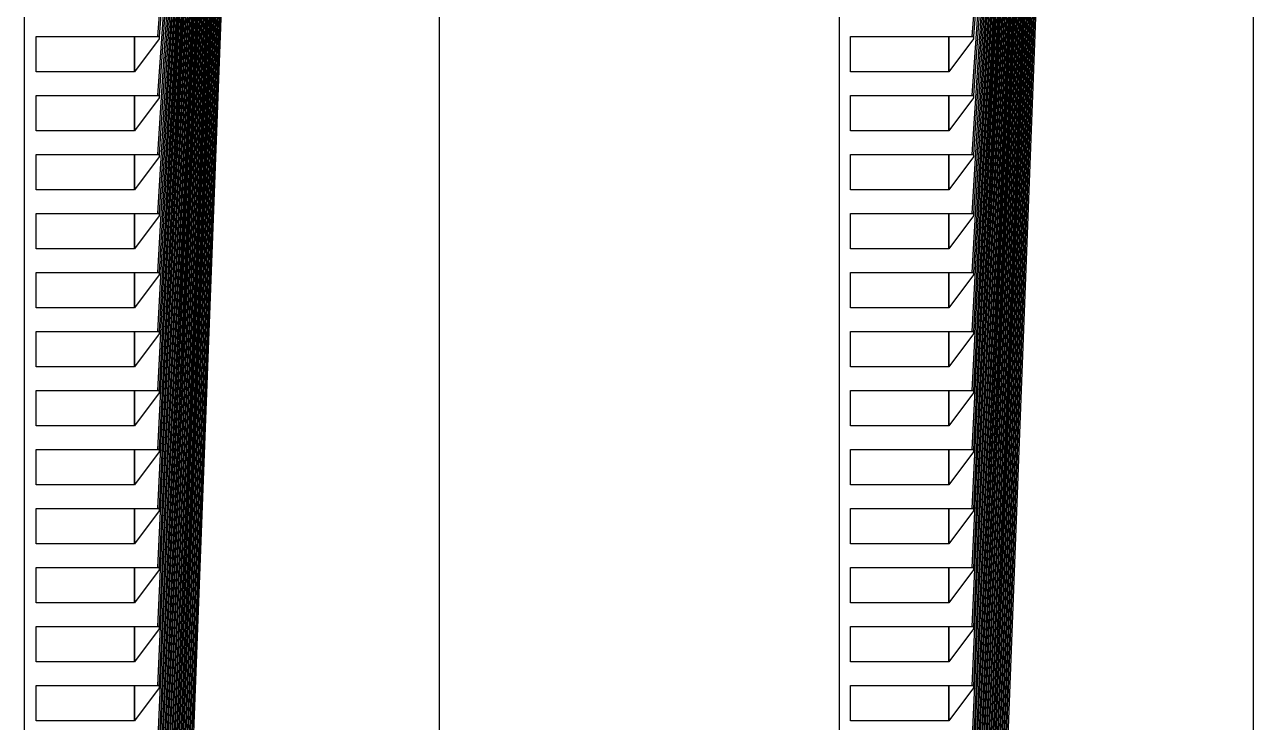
# Model space of a CAD drawing. Header units: inches. Extents: x 106592 to 209533, y 57057 to 74911.
# Drawn here: x 106592 to 108708, y 58860 to 60062 of the extents above; entities that cross this region are included whole.
import ezdxf

# ---------------------------------------------------------------- set-up
doc = ezdxf.new("R2010")
doc.units = ezdxf.units.IN
doc.header["$MEASUREMENT"] = 0
for name, color, linetype in [('metal', 221, 'Continuous'), ('nitride window', 40, 'Continuous'), ('profile', 140, 'Continuous')]:
    doc.layers.add(name, color=color, linetype=linetype)

msp = doc.modelspace()

# ---------------------------------------------------------------- linework, layer by layer
at = {"layer": 'metal'}
for points in [[(106914.7, 60537.8), (106916.3, 60537.8), (106824, 58314.4), (106821.9, 58314.4)], [(106824, 58416), (106821.9, 58416), (106911.5, 60537.8), (106913.1, 60537.8)], [(106908.3, 60537.8), (106909.9, 60537.8), (106824, 58517.6), (106821.9, 58517.6)], [(106824, 58619.3), (106821.9, 58619.3), (106905.1, 60537.8), (106906.7, 60537.8)], [(106824, 58720.9), (106821.9, 58720.9), (106901.9, 60537.8), (106903.5, 60537.8)], [(106898.7, 60537.8), (106900.3, 60537.8), (106824, 58822.5), (106821.9, 58822.5)], [(106917.9, 60537.8), (106919.5, 60537.8), (106824, 58212.8), (106821.9, 58212.8)], [(106921.1, 60537.8), (106922.7, 60537.8), (106824, 58111.2), (106821.9, 58111.2)], [(106946.7, 60537.8), (106948.3, 60537.8), (106824, 57298.4), (106821.9, 57298.4)], [(106943.5, 60537.8), (106945.1, 60537.8), (106824, 57400), (106821.9, 57400)], [(106924.3, 60537.8), (106925.9, 60537.8), (106824, 58009.6), (106821.9, 58009.6)], [(106824, 57908), (106821.9, 57908), (106927.5, 60537.8), (106929.1, 60537.8)], [(106824, 57806.4), (106821.9, 57806.4), (106930.7, 60537.8), (106932.3, 60537.8)], [(106933.9, 60537.8), (106935.5, 60537.8), (106824, 57704.8), (106821.9, 57704.8)], [(106824, 57603.2), (106821.9, 57603.2), (106937.1, 60537.8), (106938.7, 60537.8)], [(106940.3, 60537.8), (106941.9, 60537.8), (106824, 57501.6), (106821.9, 57501.6)], [(106889.1, 60537.8), (106890.7, 60537.8), (106824, 59127.3), (106821.9, 59127.3)], [(106824, 59228.9), (106821.9, 59228.9), (106885.9, 60537.8), (106887.5, 60537.8)], [(106882.7, 60537.8), (106884.3, 60537.8), (106824, 59330.5), (106821.9, 59330.5)], [(106824, 59432.1), (106821.9, 59432.1), (106879.5, 60537.8), (106881.1, 60537.8)], [(106824, 59533.7), (106821.9, 59533.7), (106876.3, 60537.8), (106877.9, 60537.8)], [(106873.1, 60537.8), (106874.7, 60537.8), (106824, 59635.3), (106821.9, 59635.3)], [(106892.3, 60537.8), (106893.9, 60537.8), (106824, 59025.7), (106821.9, 59025.7)], [(106895.5, 60537.8), (106897.1, 60537.8), (106824, 58924.1), (106821.9, 58924.1)], [(106869.9, 60537.8), (106871.5, 60537.8), (106824, 59736.9), (106821.9, 59736.9)], [(106866.7, 60537.8), (106868.3, 60537.8), (106824, 59838.5), (106821.9, 59838.5)], [(106824, 60041.7), (106821.9, 60041.7), (106860.3, 60537.8), (106861.9, 60537.8)], [(106863.5, 60537.8), (106865.1, 60537.8), (106824, 59940.1), (106821.9, 59940.1)], [(108317.3, 60537.8), (108318.9, 60537.8), (108226.5, 58314.4), (108224.4, 58314.4)], [(108226.5, 58416), (108224.4, 58416), (108314.1, 60537.8), (108315.7, 60537.8)], [(108310.9, 60537.8), (108312.5, 60537.8), (108226.5, 58517.6), (108224.4, 58517.6)], [(108226.5, 58619.3), (108224.4, 58619.3), (108307.7, 60537.8), (108309.3, 60537.8)], [(108226.5, 58720.9), (108224.4, 58720.9), (108304.5, 60537.8), (108306.1, 60537.8)], [(108301.3, 60537.8), (108302.9, 60537.8), (108226.5, 58822.5), (108224.4, 58822.5)], [(108320.5, 60537.8), (108322.1, 60537.8), (108226.5, 58212.8), (108224.4, 58212.8)], [(108323.7, 60537.8), (108325.3, 60537.8), (108226.5, 58111.2), (108224.4, 58111.2)], [(108349.3, 60537.8), (108350.9, 60537.8), (108226.5, 57298.4), (108224.4, 57298.4)], [(108346.1, 60537.8), (108347.7, 60537.8), (108226.5, 57400), (108224.4, 57400)], [(108326.9, 60537.8), (108328.5, 60537.8), (108226.5, 58009.6), (108224.4, 58009.6)], [(108226.5, 57908), (108224.4, 57908), (108330.1, 60537.8), (108331.7, 60537.8)], [(108226.5, 57806.4), (108224.4, 57806.4), (108333.3, 60537.8), (108334.9, 60537.8)], [(108336.5, 60537.8), (108338.1, 60537.8), (108226.5, 57704.8), (108224.4, 57704.8)], [(108226.5, 57603.2), (108224.4, 57603.2), (108339.7, 60537.8), (108341.3, 60537.8)], [(108342.9, 60537.8), (108344.5, 60537.8), (108226.5, 57501.6), (108224.4, 57501.6)], [(108291.7, 60537.8), (108293.3, 60537.8), (108226.5, 59127.3), (108224.4, 59127.3)], [(108226.5, 59228.9), (108224.4, 59228.9), (108288.5, 60537.8), (108290.1, 60537.8)], [(108285.3, 60537.8), (108286.9, 60537.8), (108226.5, 59330.5), (108224.4, 59330.5)], [(108226.5, 59432.1), (108224.4, 59432.1), (108282.1, 60537.8), (108283.7, 60537.8)], [(108226.5, 59533.7), (108224.4, 59533.7), (108278.9, 60537.8), (108280.5, 60537.8)], [(108275.7, 60537.8), (108277.3, 60537.8), (108226.5, 59635.3), (108224.4, 59635.3)], [(108294.9, 60537.8), (108296.5, 60537.8), (108226.5, 59025.7), (108224.4, 59025.7)], [(108298.1, 60537.8), (108299.7, 60537.8), (108226.5, 58924.1), (108224.4, 58924.1)], [(108272.5, 60537.8), (108274.1, 60537.8), (108226.5, 59736.9), (108224.4, 59736.9)], [(108269.3, 60537.8), (108270.9, 60537.8), (108226.5, 59838.5), (108224.4, 59838.5)], [(108226.5, 60041.7), (108224.4, 60041.7), (108262.9, 60537.8), (108264.5, 60537.8)], [(108266.1, 60537.8), (108267.7, 60537.8), (108226.5, 59940.1), (108224.4, 59940.1)], [(106612.3, 60041.7), (106781.7, 60041.7), (106781.7, 59980.7), (106612.3, 59980.7)], [(106781.7, 59980.7), (106781.7, 60041.7), (106824, 60041.7), (106824, 60037.5), (106781.7, 59980.7)], [(108014.9, 60041.7), (108184.2, 60041.7), (108184.2, 59980.7), (108014.9, 59980.7)], [(108184.2, 59980.7), (108184.2, 60041.7), (108226.5, 60041.7), (108226.5, 60037.5), (108184.2, 59980.7)], [(106612.3, 59940.1), (106781.7, 59940.1), (106781.7, 59879.1), (106612.3, 59879.1)], [(106781.7, 59879.1), (106781.7, 59940.1), (106824, 59940.1), (106824, 59935.9), (106781.7, 59879.1)], [(108014.9, 59940.1), (108184.2, 59940.1), (108184.2, 59879.1), (108014.9, 59879.1)], [(108184.2, 59879.1), (108184.2, 59940.1), (108226.5, 59940.1), (108226.5, 59935.9), (108184.2, 59879.1)], [(106612.3, 59838.5), (106781.7, 59838.5), (106781.7, 59777.5), (106612.3, 59777.5)], [(106781.7, 59777.5), (106781.7, 59838.5), (106824, 59838.5), (106824, 59834.3), (106781.7, 59777.5)], [(108014.9, 59838.5), (108184.2, 59838.5), (108184.2, 59777.5), (108014.9, 59777.5)], [(108184.2, 59777.5), (108184.2, 59838.5), (108226.5, 59838.5), (108226.5, 59834.3), (108184.2, 59777.5)], [(106612.3, 59736.9), (106781.7, 59736.9), (106781.7, 59675.9), (106612.3, 59675.9)], [(106781.7, 59675.9), (106781.7, 59736.9), (106824, 59736.9), (106824, 59732.7), (106781.7, 59675.9)], [(108014.9, 59736.9), (108184.2, 59736.9), (108184.2, 59675.9), (108014.9, 59675.9)], [(108184.2, 59675.9), (108184.2, 59736.9), (108226.5, 59736.9), (108226.5, 59732.7), (108184.2, 59675.9)], [(106612.3, 59635.3), (106781.7, 59635.3), (106781.7, 59574.3), (106612.3, 59574.3)], [(106781.7, 59574.3), (106781.7, 59635.3), (106824, 59635.3), (106824, 59631.1), (106781.7, 59574.3)], [(108014.9, 59635.3), (108184.2, 59635.3), (108184.2, 59574.3), (108014.9, 59574.3)], [(108184.2, 59574.3), (108184.2, 59635.3), (108226.5, 59635.3), (108226.5, 59631.1), (108184.2, 59574.3)], [(106612.3, 59533.7), (106781.7, 59533.7), (106781.7, 59472.7), (106612.3, 59472.7)], [(106781.7, 59472.7), (106781.7, 59533.7), (106824, 59533.7), (106824, 59529.5), (106781.7, 59472.7)], [(108014.9, 59533.7), (108184.2, 59533.7), (108184.2, 59472.7), (108014.9, 59472.7)], [(108184.2, 59472.7), (108184.2, 59533.7), (108226.5, 59533.7), (108226.5, 59529.5), (108184.2, 59472.7)], [(106612.3, 59432.1), (106781.7, 59432.1), (106781.7, 59371.1), (106612.3, 59371.1)], [(106781.7, 59371.1), (106781.7, 59432.1), (106824, 59432.1), (106824, 59427.8), (106781.7, 59371.1)], [(108014.9, 59432.1), (108184.2, 59432.1), (108184.2, 59371.1), (108014.9, 59371.1)], [(108184.2, 59371.1), (108184.2, 59432.1), (108226.5, 59432.1), (108226.5, 59427.8), (108184.2, 59371.1)], [(106612.3, 59330.5), (106781.7, 59330.5), (106781.7, 59269.5), (106612.3, 59269.5)], [(106781.7, 59269.5), (106781.7, 59330.5), (106824, 59330.5), (106824, 59326.2), (106781.7, 59269.5)], [(108014.9, 59330.5), (108184.2, 59330.5), (108184.2, 59269.5), (108014.9, 59269.5)], [(108184.2, 59269.5), (108184.2, 59330.5), (108226.5, 59330.5), (108226.5, 59326.2), (108184.2, 59269.5)], [(106612.3, 59228.9), (106781.7, 59228.9), (106781.7, 59167.9), (106612.3, 59167.9)], [(106781.7, 59167.9), (106781.7, 59228.9), (106824, 59228.9), (106824, 59224.6), (106781.7, 59167.9)], [(108014.9, 59228.9), (108184.2, 59228.9), (108184.2, 59167.9), (108014.9, 59167.9)], [(108184.2, 59167.9), (108184.2, 59228.9), (108226.5, 59228.9), (108226.5, 59224.6), (108184.2, 59167.9)], [(106612.3, 59127.3), (106781.7, 59127.3), (106781.7, 59066.3), (106612.3, 59066.3)], [(106781.7, 59066.3), (106781.7, 59127.3), (106824, 59127.3), (106824, 59123), (106781.7, 59066.3)], [(108014.9, 59127.3), (108184.2, 59127.3), (108184.2, 59066.3), (108014.9, 59066.3)], [(108184.2, 59066.3), (108184.2, 59127.3), (108226.5, 59127.3), (108226.5, 59123), (108184.2, 59066.3)], [(106612.3, 59025.7), (106781.7, 59025.7), (106781.7, 58964.7), (106612.3, 58964.7)], [(106781.7, 58964.7), (106781.7, 59025.7), (106824, 59025.7), (106824, 59021.4), (106781.7, 58964.7)], [(108014.9, 59025.7), (108184.2, 59025.7), (108184.2, 58964.7), (108014.9, 58964.7)], [(108184.2, 58964.7), (108184.2, 59025.7), (108226.5, 59025.7), (108226.5, 59021.4), (108184.2, 58964.7)], [(106612.3, 58924.1), (106781.7, 58924.1), (106781.7, 58863.1), (106612.3, 58863.1)], [(106781.7, 58863.1), (106781.7, 58924.1), (106824, 58924.1), (106824, 58919.8), (106781.7, 58863.1)], [(108014.9, 58924.1), (108184.2, 58924.1), (108184.2, 58863.1), (108014.9, 58863.1)], [(108184.2, 58863.1), (108184.2, 58924.1), (108226.5, 58924.1), (108226.5, 58919.8), (108184.2, 58863.1)]]:
    msp.add_lwpolyline(points, close=True, dxfattribs=at)
at = {"layer": 'nitride window'}
for points in [[(106612.3, 60041.7), (106781.7, 60041.7), (106781.7, 59980.7), (106612.3, 59980.7)], [(108014.9, 60041.7), (108184.2, 60041.7), (108184.2, 59980.7), (108014.9, 59980.7)], [(106612.3, 59940.1), (106781.7, 59940.1), (106781.7, 59879.1), (106612.3, 59879.1)], [(108014.9, 59940.1), (108184.2, 59940.1), (108184.2, 59879.1), (108014.9, 59879.1)], [(106612.3, 59838.5), (106781.7, 59838.5), (106781.7, 59777.5), (106612.3, 59777.5)], [(108014.9, 59838.5), (108184.2, 59838.5), (108184.2, 59777.5), (108014.9, 59777.5)], [(106612.3, 59736.9), (106781.7, 59736.9), (106781.7, 59675.9), (106612.3, 59675.9)], [(108014.9, 59736.9), (108184.2, 59736.9), (108184.2, 59675.9), (108014.9, 59675.9)], [(106612.3, 59635.3), (106781.7, 59635.3), (106781.7, 59574.3), (106612.3, 59574.3)], [(108014.9, 59635.3), (108184.2, 59635.3), (108184.2, 59574.3), (108014.9, 59574.3)], [(106612.3, 59533.7), (106781.7, 59533.7), (106781.7, 59472.7), (106612.3, 59472.7)], [(108014.9, 59533.7), (108184.2, 59533.7), (108184.2, 59472.7), (108014.9, 59472.7)], [(106612.3, 59432.1), (106781.7, 59432.1), (106781.7, 59371.1), (106612.3, 59371.1)], [(108014.9, 59432.1), (108184.2, 59432.1), (108184.2, 59371.1), (108014.9, 59371.1)], [(106612.3, 59330.5), (106781.7, 59330.5), (106781.7, 59269.5), (106612.3, 59269.5)], [(108014.9, 59330.5), (108184.2, 59330.5), (108184.2, 59269.5), (108014.9, 59269.5)], [(106612.3, 59228.9), (106781.7, 59228.9), (106781.7, 59167.9), (106612.3, 59167.9)], [(108014.9, 59228.9), (108184.2, 59228.9), (108184.2, 59167.9), (108014.9, 59167.9)], [(106612.3, 59127.3), (106781.7, 59127.3), (106781.7, 59066.3), (106612.3, 59066.3)], [(108014.9, 59127.3), (108184.2, 59127.3), (108184.2, 59066.3), (108014.9, 59066.3)], [(106612.3, 59025.7), (106781.7, 59025.7), (106781.7, 58964.7), (106612.3, 58964.7)], [(108014.9, 59025.7), (108184.2, 59025.7), (108184.2, 58964.7), (108014.9, 58964.7)], [(106612.3, 58924.1), (106781.7, 58924.1), (106781.7, 58863.1), (106612.3, 58863.1)], [(108014.9, 58924.1), (108184.2, 58924.1), (108184.2, 58863.1), (108014.9, 58863.1)]]:
    msp.add_lwpolyline(points, close=True, dxfattribs=at)
at = {"layer": 'profile'}
msp.add_lwpolyline([(108396.7, 60728.1), (108397.3, 66047), (108374.9, 67585.5), (108352.6, 67700.1), (108330.3, 67585.5), (108307.3, 66047), (108306.7, 60728.1), (108306.7, 60728.1), (108306.7, 60728.1), (108286.7, 60708.1), (108014.9, 60708.1), (107994.9, 60688.1), (107994.9, 57237.4), (108014.9, 57217.4), (108688.5, 57217.4), (108708.5, 57237.4), (108708.5, 60688.1), (108688.5, 60708.1), (108416.7, 60708.1), (108396.7, 60728.1)], dxfattribs=at)
msp.add_lwpolyline([(106592.3, 60688.1), (106612.3, 60708.1), (107286, 60708.1), (107306, 60688.1), (107306, 57237.4), (107286, 57217.4), (106612.3, 57217.4), (106592.3, 57237.4)], close=True, dxfattribs=at)

doc.saveas('drawing.dxf')
